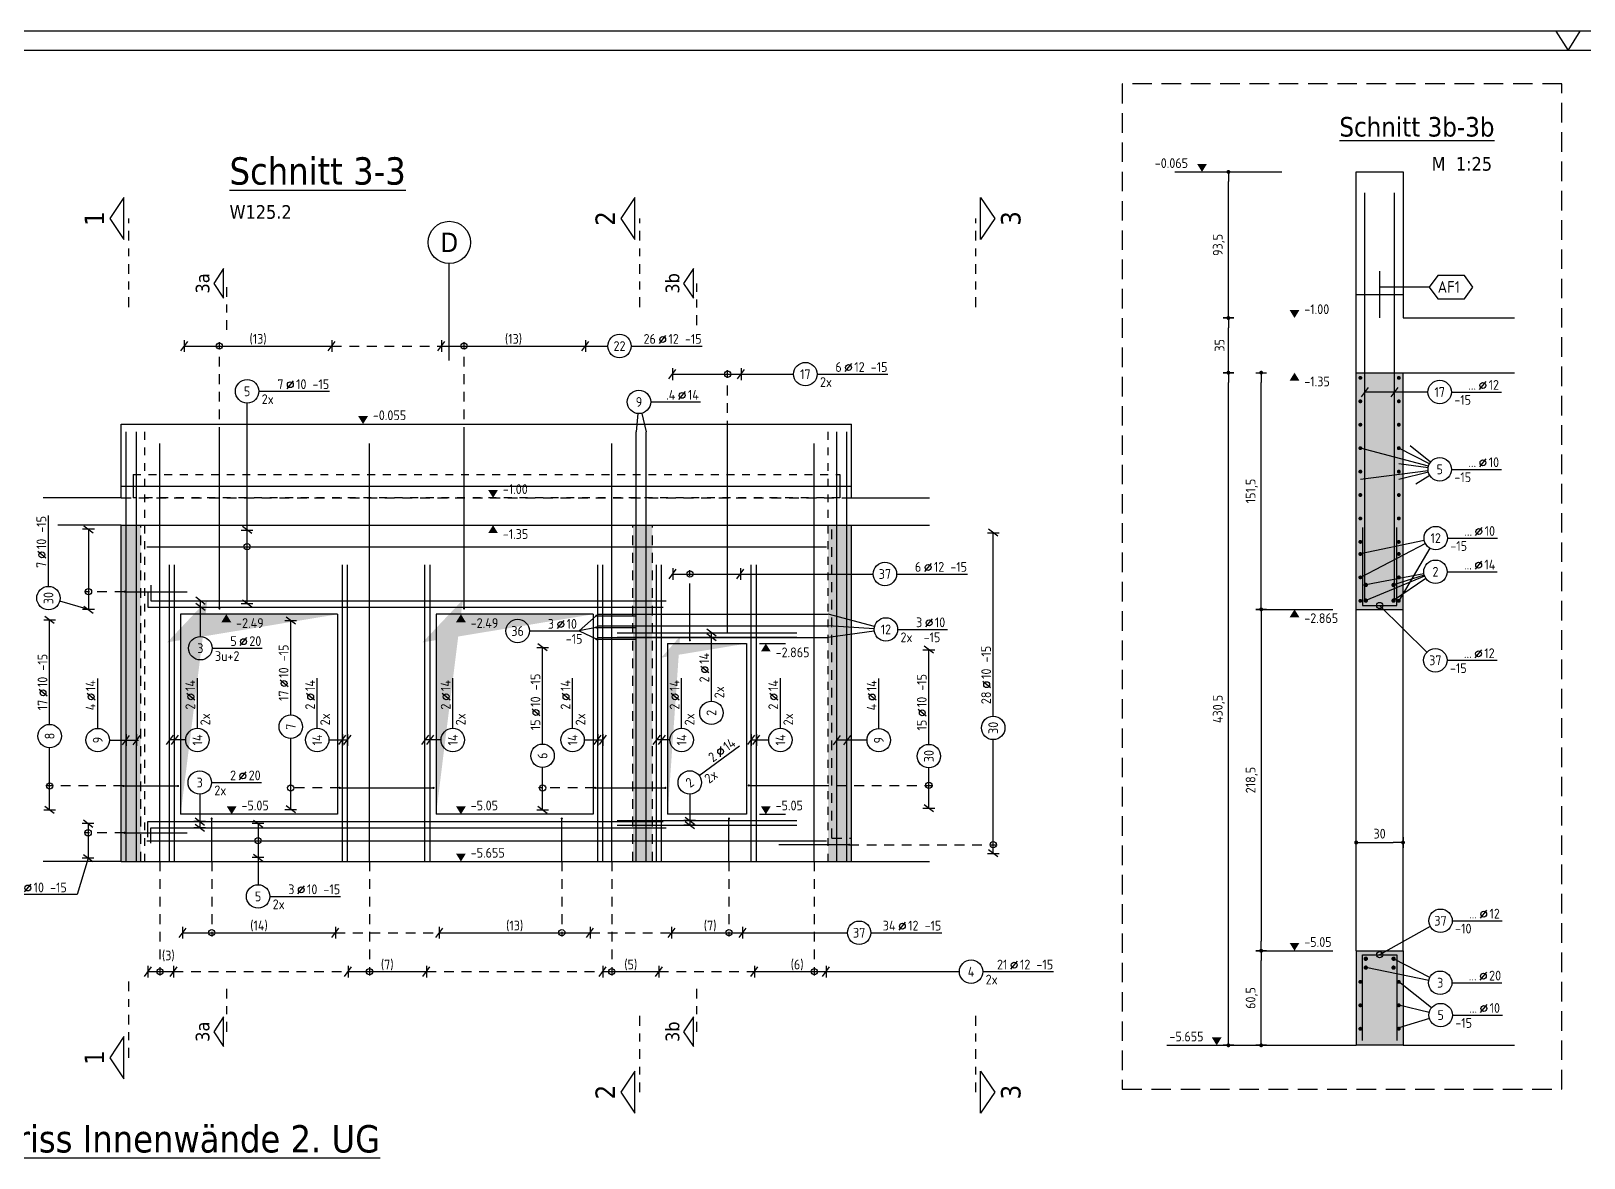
# Model space of a CAD drawing. Extents: x 40 to 149, y 46 to 88.
# Drawn here: x 50 to 69.88, y 73.68 to 88.1 of the extents above; entities that cross this region are included whole.
import ezdxf
from ezdxf.enums import TextEntityAlignment as Align

# ---------------------------------------------------------------- set-up
doc = ezdxf.new("R2010")
doc.units = 0
doc.header["$LTSCALE"] = 0.5
for name, pattern in [('AUSGEZOGEN', [1000.01, 1000, 0.01]), ('DASHDOTSMALL', [1.05, 0.5, -0.25, 0.05, -0.25]), ('DASHED', [0.75, 0.5, -0.25]), ('DOT', [0.175, 0.05, -0.125]), ('HIDDEN', [0.375, 0.25, -0.125]), ('HIDDEN4', [0.12, 0.02, -0.1]), ('STRICHLINIE', [0.75, 0.5, -0.25]), ('STRICHPUNKT', [1, 0.5, -0.25, 0, -0.25]), ('STRICHPUNKT2', [0.55, 0.25, -0.125, 0.05, -0.125]), ('VERDECKT', [0.375, 0.25, -0.125])]:
    doc.linetypes.add(name, pattern=pattern)
for name, color, linetype in [('ACHSEN', 7, 'Continuous'), ('AFB', 7, 'Continuous'), ('AFU', 7, 'Continuous'), ('BETON', 7, 'Continuous'), ('DETAIL', 7, 'Continuous'), ('DRUEBER', 7, 'Continuous'), ('Fugenband', 7, 'Continuous'), ('grau_dunkel', 7, 'Continuous'), ('grau_mittel', 7, 'Continuous'), ('HILFE', 7, 'Continuous'), ('koten', 7, 'Continuous'), ('MASSE', 7, 'Continuous'), ('OBJEKT', 7, 'Continuous'), ('RAHMEN', 7, 'Continuous'), ('RND', 7, 'Continuous'), ('SCHNITTE', 7, 'STRICHPUNKT'), ('SFP_Achsen', 7, 'Continuous'), ('TEXT', 7, 'Continuous'), ('VERDECKT', 7, 'Continuous')]:
    doc.layers.add(name, color=color, linetype=linetype)
doc.styles.add('helv', font='tahoma.ttf')
doc.styles.add('txt', font='isocp.shx')
doc.linetypes.add('AFU_50K', pattern='A,0.15,["/",Standard,S=0.2,R=0,X=-0.01,Y=-0.1],0.07,["/",Standard,S=0.2,R=0,X=-0.01,Y=-0.1],0.15', length=0.37)
doc.linetypes.add('AFU_50L', pattern='A,0.75,["/",Standard,S=0.2,R=0,X=-0.01,Y=-0.1],0.07,["/",Standard,S=0.2,R=0,X=-0.01,Y=-0.1],0.75', length=1.57)
doc.linetypes.add('AFU_50M', pattern='A,0.45,["/",Standard,S=0.2,R=0,X=-0.01,Y=-0.1],0.07,["/",Standard,S=0.2,R=0,X=-0.01,Y=-0.1],0.45', length=0.97)
doc.dimstyles.new('DOT_I', dxfattribs={"dimscale": 0.5, "dimtxt": 0.25, "dimasz": 0.25, "dimexe": 0.1, "dimexo": 0.3, "dimgap": 0.1, "dimtad": 1, "dimdec": 3, "dimzin": 3, "dimtxsty": 'txt', "dimblk": 'DOT', "dimblk1": 'DOT', "dimblk2": 'DOT', "dimsah": 1, "dimcen": 0.1, "dimse1": 1, "dimse2": 1, "dimazin": 0, "dimtfac": 1, "dimtdec": 4, "dimtix": 1, "dimtmove": 2, "dimatfit": 3, "dimfxl": 0, "dimtvp": 1, "dimtolj": 1, "dimtzin": 0, "dimarcsym": 0})

# ---------------------------------------------------------------- blocks, each defined once
blk = doc.blocks.new('OKRD_O')
at = {"color": 0, "linetype": 'ByBlock'}
blk.add_solid([(-0.125, 0.202), (0.125, 0.202), (0, 0)], dxfattribs=at)
at = {"color": 0, "linetype": 'ByBlock', "style": 'txt'}
blk.add_attdef('OKRD', (0.25, 0.1), '', height=0.25, dxfattribs=at)
blk = doc.blocks.new('OKRD_U')
at = {"color": 0, "linetype": 'ByBlock'}
blk.add_solid([(-0.125, -0.202), (0.125, -0.202), (0, 0)], dxfattribs=at)
at = {"color": 0, "linetype": 'ByBlock', "style": 'txt'}
blk.add_attdef('OKRD', (0.25, -0.35), '', height=0.25, dxfattribs=at)
blk = doc.blocks.new('lei_gre')
at = {"layer": 'RND', "color": 7, "linetype": 'Continuous'}
for p, q in [((-0.09, -0.12), (0.09, 0.12)), ((0, 0.15), (0, -0.15))]:
    blk.add_line(p, q, dxfattribs=at)
blk = doc.blocks.new('RND_LEI')
at = {"layer": 'RND', "color": 7, "linetype": 'Continuous'}
blk.add_line((1.022, 0.066), (1.19, 0.27), dxfattribs=at)
for centre, radius in [((0, 0), 0.3), ((1.106, 0.168), 0.075)]:
    blk.add_circle(centre, radius, dxfattribs=at)
at = {"layer": 'RND', "color": 7, "linetype": 'Continuous', "style": 'txt'}
blk.add_attdef('POSL', text='', height=0.25, dxfattribs=at).set_placement((0, 0), align=Align.MIDDLE)
blk.add_attdef('ANZ', text='', height=0.25, dxfattribs=at).set_placement((0.931, 0.057), align=Align.RIGHT)
for tag, p in [('DUM', (1.253, 0.057)), ('ABSTD', (1.674, 0.057)), ('POSTXT', (0.374, -0.327))]:
    blk.add_attdef(tag, p, '', height=0.25, dxfattribs=at)
blk = doc.blocks.new('SCHN-2')
at = {"layer": 'SCHNITTE', "color": 6, "linetype": 'Continuous'}
blk.add_lwpolyline([(0.378, 0.088), (0, 0.34), (-0.378, 0.088)], close=True, dxfattribs=at)
at = {"layer": 'SCHNITTE', "color": 1, "linetype": 'DASHDOTSMALL', "style": 'helv'}
blk.add_attdef('SCHN-2', text='', height=0.35, dxfattribs=at).set_placement((0, 0.45), align=Align.CENTER)
blk = doc.blocks.new('DOT')
at = {"layer": 'MASSE', "color": 7, "linetype": 'Continuous'}
for p, q in [((0, 0), (-1, 0)), ((0, 0.54), (0, -0.54))]:
    blk.add_line(p, q, dxfattribs=at)
at = {"layer": 'MASSE', "color": 7, "linetype": 'Continuous', "const_width": 0.2}
blk.add_lwpolyline([(-0.1, 0, 1), (0.1, 0, 1)], format="xyb", close=True, dxfattribs=at)
blk = doc.blocks.new('*D43')
at = {"layer": 'DEFPOINTS', "color": 0, "linetype": 'AUSGEZOGEN', "transparency": 16777216}
for p in [(65.752, 76.331), (65.752, 76.331), (65.752, 75.121)]:
    blk.add_point(p, dxfattribs=at)
at = {"layer": 'MASSE', "color": 0, "linetype": 'AUSGEZOGEN', "lineweight": -2, "transparency": 16777216}
blk.add_line((65.752, 75.246), (65.752, 76.206), dxfattribs=at)
at = {"layer": 'MASSE', "color": 0, "linetype": 'AUSGEZOGEN', "lineweight": -2, "transparency": 16777216, "xscale": 0.125, "yscale": 0.125, "zscale": 0.125}
for p, rotation in [((65.752, 76.331), 90), ((65.752, 75.121), 270)]:
    blk.add_blockref('DOT', p, dxfattribs=dict(at, rotation=rotation))
at = {"layer": 'MASSE', "color": 0, "linetype": 'AUSGEZOGEN', "transparency": 16777216, "insert": (65.631, 75.726), "char_height": 0.125, "attachment_point": 5, "rotation": 90, "style": 'txt'}
blk.add_mtext('\\A1;60,5', dxfattribs=at)
blk = doc.blocks.new('*D44')
at = {"layer": 'DEFPOINTS', "color": 0, "linetype": 'AUSGEZOGEN', "transparency": 16777216}
for p in [(65.332, 83.731), (65.332, 83.731), (65.332, 75.121)]:
    blk.add_point(p, dxfattribs=at)
at = {"layer": 'MASSE', "color": 0, "linetype": 'AUSGEZOGEN', "lineweight": -2, "transparency": 16777216}
blk.add_line((65.332, 75.246), (65.332, 83.606), dxfattribs=at)
at = {"layer": 'MASSE', "color": 0, "linetype": 'AUSGEZOGEN', "lineweight": -2, "transparency": 16777216, "xscale": 0.125, "yscale": 0.125, "zscale": 0.125}
for p, rotation in [((65.332, 83.731), 90), ((65.332, 75.121), 270)]:
    blk.add_blockref('DOT', p, dxfattribs=dict(at, rotation=rotation))
at = {"layer": 'MASSE', "color": 0, "linetype": 'AUSGEZOGEN', "transparency": 16777216, "insert": (65.21, 79.426), "char_height": 0.125, "attachment_point": 5, "rotation": 90, "style": 'txt'}
blk.add_mtext('\\A1;430,5', dxfattribs=at)
blk = doc.blocks.new('*D45')
at = {"layer": 'DEFPOINTS', "color": 0, "linetype": 'AUSGEZOGEN', "transparency": 16777216}
for p in [(65.332, 84.431), (65.332, 84.431), (65.332, 83.731)]:
    blk.add_point(p, dxfattribs=at)
at = {"layer": 'MASSE', "color": 0, "linetype": 'AUSGEZOGEN', "lineweight": -2, "transparency": 16777216}
blk.add_line((65.332, 83.856), (65.332, 84.306), dxfattribs=at)
at = {"layer": 'MASSE', "color": 0, "linetype": 'AUSGEZOGEN', "lineweight": -2, "transparency": 16777216, "xscale": 0.125, "yscale": 0.125, "zscale": 0.125}
for p, rotation in [((65.332, 84.431), 90), ((65.332, 83.731), 270)]:
    blk.add_blockref('DOT', p, dxfattribs=dict(at, rotation=rotation))
at = {"layer": 'MASSE', "color": 0, "linetype": 'AUSGEZOGEN', "transparency": 16777216, "insert": (65.219, 84.081), "char_height": 0.125, "attachment_point": 5, "rotation": 90, "style": 'txt'}
blk.add_mtext('\\A1;35', dxfattribs=at)
blk = doc.blocks.new('*D46')
at = {"layer": 'DEFPOINTS', "color": 0, "linetype": 'AUSGEZOGEN', "transparency": 16777216}
for p in [(65.752, 80.701), (65.752, 76.331), (65.752, 76.331)]:
    blk.add_point(p, dxfattribs=at)
at = {"layer": 'MASSE', "color": 0, "linetype": 'AUSGEZOGEN', "lineweight": -2, "transparency": 16777216}
blk.add_line((65.752, 80.576), (65.752, 76.456), dxfattribs=at)
at = {"layer": 'MASSE', "color": 0, "linetype": 'AUSGEZOGEN', "lineweight": -2, "transparency": 16777216, "xscale": 0.125, "yscale": 0.125, "zscale": 0.125}
for p, rotation in [((65.752, 80.701), 90), ((65.752, 76.331), 270)]:
    blk.add_blockref('DOT', p, dxfattribs=dict(at, rotation=rotation))
at = {"layer": 'MASSE', "color": 0, "linetype": 'AUSGEZOGEN', "transparency": 16777216, "insert": (65.631, 78.516), "char_height": 0.125, "attachment_point": 5, "rotation": 90, "style": 'txt'}
blk.add_mtext('\\A1;218,5', dxfattribs=at)
blk = doc.blocks.new('*D47')
at = {"layer": 'DEFPOINTS', "color": 0, "linetype": 'AUSGEZOGEN', "transparency": 16777216}
for p in [(65.752, 83.731), (65.752, 83.731), (65.752, 80.701)]:
    blk.add_point(p, dxfattribs=at)
at = {"layer": 'MASSE', "color": 0, "linetype": 'AUSGEZOGEN', "lineweight": -2, "transparency": 16777216}
blk.add_line((65.752, 80.826), (65.752, 83.606), dxfattribs=at)
at = {"layer": 'MASSE', "color": 0, "linetype": 'AUSGEZOGEN', "lineweight": -2, "transparency": 16777216, "xscale": 0.125, "yscale": 0.125, "zscale": 0.125}
for p, rotation in [((65.752, 83.731), 90), ((65.752, 80.701), 270)]:
    blk.add_blockref('DOT', p, dxfattribs=dict(at, rotation=rotation))
at = {"layer": 'MASSE', "color": 0, "linetype": 'AUSGEZOGEN', "transparency": 16777216, "insert": (65.631, 82.216), "char_height": 0.125, "attachment_point": 5, "rotation": 90, "style": 'txt'}
blk.add_mtext('\\A1;151,5', dxfattribs=at)
blk = doc.blocks.new('*D48')
at = {"layer": 'DEFPOINTS', "color": 0, "linetype": 'AUSGEZOGEN', "transparency": 16777216}
for p in [(66.968, 77.717), (67.568, 77.717), (67.568, 77.717)]:
    blk.add_point(p, dxfattribs=at)
at = {"layer": 'MASSE', "color": 0, "linetype": 'AUSGEZOGEN', "lineweight": -2, "transparency": 16777216}
blk.add_line((67.093, 77.717), (67.443, 77.717), dxfattribs=at)
at = {"layer": 'MASSE', "color": 0, "linetype": 'AUSGEZOGEN', "lineweight": -2, "transparency": 16777216, "xscale": 0.125, "yscale": 0.125, "zscale": 0.125, "rotation": 180}
blk.add_blockref('DOT', (66.968, 77.717), dxfattribs=at)
at = {"layer": 'MASSE', "color": 0, "linetype": 'AUSGEZOGEN', "lineweight": -2, "transparency": 16777216, "xscale": 0.125, "yscale": 0.125, "zscale": 0.125}
blk.add_blockref('DOT', (67.568, 77.717), dxfattribs=at)
at = {"layer": 'MASSE', "color": 0, "linetype": 'AUSGEZOGEN', "transparency": 16777216, "insert": (67.268, 77.83), "char_height": 0.125, "attachment_point": 5, "style": 'txt'}
blk.add_mtext('\\A1;30', dxfattribs=at)
blk = doc.blocks.new('*D42')
at = {"layer": 'DEFPOINTS', "color": 0, "linetype": 'AUSGEZOGEN', "transparency": 16777216}
for p in [(65.332, 86.301), (65.332, 86.301), (65.332, 84.431)]:
    blk.add_point(p, dxfattribs=at)
at = {"layer": 'MASSE', "color": 0, "linetype": 'AUSGEZOGEN', "lineweight": -2, "transparency": 16777216}
blk.add_line((65.332, 84.556), (65.332, 86.176), dxfattribs=at)
at = {"layer": 'MASSE', "color": 0, "linetype": 'AUSGEZOGEN', "lineweight": -2, "transparency": 16777216, "xscale": 0.125, "yscale": 0.125, "zscale": 0.125}
for p, rotation in [((65.332, 86.301), 90), ((65.332, 84.431), 270)]:
    blk.add_blockref('DOT', p, dxfattribs=dict(at, rotation=rotation))
at = {"layer": 'MASSE', "color": 0, "linetype": 'AUSGEZOGEN', "transparency": 16777216, "insert": (65.21, 85.366), "char_height": 0.125, "attachment_point": 5, "rotation": 90, "style": 'txt'}
blk.add_mtext('\\A1;93,5', dxfattribs=at)
blk = doc.blocks.new('DINA0')
at = {"layer": 'RAHMEN'}
blk.add_line((118.9, 84.1), (0, 84.1), dxfattribs=at)
at = {"layer": 'RAHMEN', "color": 7, "linetype": 'Continuous'}
for p, q in [((59.14, 84.1), (59.45, 83.6)), ((59.45, 83.6), (59.76, 84.1))]:
    blk.add_line(p, q, dxfattribs=at)
at = {"layer": 'RAHMEN', "color": 5}
blk.add_line((118.4, 83.6), (2, 83.6), dxfattribs=at)
blk = doc.blocks.new('SCHN-1')
at = {"layer": 'SCHNITTE', "color": 5, "linetype": 'Continuous'}
blk.add_lwpolyline([(0.54, 0.125), (0, 0.485), (-0.54, 0.125)], close=True, dxfattribs=at)
at = {"layer": 'SCHNITTE', "color": 6, "linetype": 'Continuous', "style": 'helv'}
blk.add_attdef('SCHN-1', text='', height=0.5, dxfattribs=at).set_placement((0, 0.635), align=Align.CENTER)

msp = doc.modelspace()

# ---------------------------------------------------------------- hatches: boundary and pattern name
at = {"layer": 'grau_mittel'}
h = msp.add_hatch(color=61, dxfattribs=at)
h.paths.add_polyline_path([(67.5677, 83.7309), (66.9677, 83.7309), (66.9677, 80.7009), (67.5677, 80.7009)])
h.paths.add_polyline_path([(67.5677, 76.3309), (66.9677, 76.3309), (66.9677, 75.1209), (67.5677, 75.1209)])
for points in [[(51.4064, 81.7783), (51.1564, 81.7783), (51.1564, 77.4733), (51.4064, 77.4733)], [(57.9564, 81.7783), (57.7064, 81.7783), (57.7064, 77.4733), (57.9564, 77.4733)]]:
    msp.add_hatch(color=61, dxfattribs=at).paths.add_polyline_path(points)
h = msp.add_hatch(color=61, dxfattribs=at)
h.paths.add_polyline_path([(60.2064, 77.4733), (60.5064, 77.4733), (60.5064, 77.7733), (60.2564, 77.7733), (60.2564, 81.7783), (60.2064, 81.7783)])
h.paths.add_polyline_path([(60.5064, 81.7783), (60.2564, 81.7783), (60.2564, 77.7733), (60.5064, 77.7733)])

# ---------------------------------------------------------------- linework, layer by layer
at = {"layer": 'ACHSEN', "color": 140, "linetype": 'AUSGEZOGEN'}
msp.add_line((55.3564, 83.8875), (55.3564, 85.1281), dxfattribs=at)
at = {"layer": 'AFB', "color": 1, "linetype": 'AUSGEZOGEN'}
for p, q in [((67.2677, 85.0309), (67.2677, 84.4309)), ((51.3064, 82.4283), (51.3064, 82.1283)), ((60.3564, 82.4283), (60.3564, 82.1283))]:
    msp.add_line(p, q, dxfattribs=at)
msp.add_lwpolyline([(68.0121, 84.9729), (67.9036, 84.825), (68.0121, 84.6772), (68.3537, 84.6772), (68.4622, 84.825), (68.3537, 84.9729)], close=True, dxfattribs=at)
at = {"layer": 'AFU', "color": 8, "linetype": 'AFU_50M'}
for p, q in [((66.9677, 84.7309), (67.5677, 84.7309)), ((51.1564, 82.2783), (51.4564, 82.2783)), ((60.2064, 82.2783), (60.5064, 82.2783))]:
    msp.add_line(p, q, dxfattribs=at)
at = {"layer": 'AFU', "color": 8, "linetype": 'AFU_50K'}
for p, q in [((66.9677, 83.7309), (67.5677, 83.7309)), ((67.5677, 75.1209), (66.9677, 75.1209))]:
    msp.add_line(p, q, dxfattribs=at)
at = {"layer": 'AFU', "color": 8, "linetype": 'AFU_50L'}
for p, q in [((51.4564, 82.2783), (60.2064, 82.2783)), ((51.1564, 81.7783), (60.5064, 81.7783)), ((51.1564, 77.4733), (60.5064, 77.4733))]:
    msp.add_line(p, q, dxfattribs=at)
at = {"layer": 'BETON', "color": 6, "linetype": 'AUSGEZOGEN'}
for p, q in [((66.9677, 80.7009), (66.9677, 86.3009)), ((66.9677, 86.3009), (67.5677, 86.3009)), ((67.5677, 86.3009), (67.5677, 84.4309)), ((67.5677, 84.4309), (68.9952, 84.4309)), ((67.5677, 80.7009), (67.5677, 83.7309)), ((67.5677, 83.7309), (68.9952, 83.7309)), ((51.1564, 83.0733), (60.5064, 83.0733)), ((51.1564, 82.1283), (51.1564, 83.0733)), ((60.5064, 82.1283), (60.5064, 83.0733)), ((51.1564, 82.1283), (50.1564, 82.1283)), ((60.5064, 82.1283), (61.5064, 82.1283)), ((51.1564, 81.7783), (50.3433, 81.7783)), ((51.1564, 77.4733), (51.1564, 81.7783)), ((60.5064, 77.4733), (60.5064, 81.7783)), ((60.5064, 81.7783), (61.5064, 81.7783)), ((51.9164, 80.6383), (51.9164, 78.0783)), ((53.9264, 80.6383), (51.9164, 80.6383)), ((53.9264, 80.6383), (53.9264, 78.0783)), ((55.1864, 80.6383), (55.1864, 78.0783)), ((57.1964, 80.6383), (55.1864, 80.6383)), ((57.1964, 80.6383), (57.1964, 78.0783)), ((66.9677, 80.7009), (67.5677, 80.7009)), ((58.1514, 80.2633), (58.1514, 78.0783)), ((58.1514, 80.2633), (59.1614, 80.2633)), ((59.1614, 80.2633), (59.1614, 78.0783)), ((53.9264, 78.0783), (51.9164, 78.0783)), ((57.1964, 78.0783), (55.1864, 78.0783)), ((59.1614, 78.0783), (58.1514, 78.0783)), ((51.1564, 77.4733), (50.1564, 77.4733)), ((60.5064, 77.4733), (61.5064, 77.4733)), ((66.9677, 76.3309), (67.5677, 76.3309)), ((66.9677, 76.3309), (66.9677, 75.1209)), ((67.5677, 76.3309), (67.5677, 75.1209)), ((64.5454, 75.1209), (66.9677, 75.1209)), ((67.5677, 75.1209), (68.9952, 75.1209))]:
    msp.add_line(p, q, dxfattribs=at)
at = {"layer": 'DETAIL', "color": 102, "linetype": 'STRICHLINIE'}
msp.add_lwpolyline([(63.972, 87.4278), (63.972, 74.5584), (69.6022, 74.5584), (69.6022, 87.4278)], close=True, dxfattribs=at)
at = {"layer": 'DRUEBER', "color": 7, "linetype": 'DOT'}
for p, q in [((51.4564, 77.4733), (51.4564, 83.0733)), ((60.2064, 77.4733), (60.2064, 83.0733))]:
    msp.add_line(p, q, dxfattribs=at)
at = {"layer": 'Fugenband', "color": 102, "linetype": 'HIDDEN4'}
for p, q in [((51.3064, 82.4283), (60.3564, 82.4283)), ((60.3564, 82.1283), (51.3064, 82.1283))]:
    msp.add_line(p, q, dxfattribs=at)
at = {"layer": 'grau_dunkel', "color": 21}
for points in [[(51.9164, 78.0783, 0, 0.3179, 0), (52.0751, 80.6285, 0, 0, 0), (51.9298, 80.475, 0.3278, 0, 0), (53.9264, 80.6383, 0, 0, 0)], [(55.1864, 78.0783, 0, 0.3179, 0), (55.3451, 80.6285, 0, 0, 0), (55.1998, 80.475, 0.3278, 0, 0), (57.1964, 80.6383, 0, 0, 0)], [(58.1514, 78.0783, 0, 0.1525, 0), (58.2276, 80.2607, 0, 0, 0), (58.1581, 80.1813, 0.1647, 0, 0), (59.1614, 80.2633, 0, 0, 0)]]:
    msp.add_lwpolyline(points, format="xyseb", dxfattribs=at)
at = {"layer": 'HILFE', "color": 102, "linetype": 'AUSGEZOGEN'}
for p, q in [((64.6452, 86.3009), (66.016, 86.3009)), ((67.9036, 84.825), (67.2677, 84.825)), ((65.7524, 80.7009), (66.669, 80.7009)), ((65.7524, 80.7009), (66.669, 80.7009)), ((59.3288, 80.2633), (59.6615, 80.2633)), ((59.3288, 78.0783), (59.6615, 78.0783)), ((65.7524, 76.3309), (66.669, 76.3309))]:
    msp.add_line(p, q, dxfattribs=at)
at = {"layer": 'OBJEKT', "color": 7, "linetype": 'AUSGEZOGEN'}
for p, q in [((66.9677, 76.3309), (66.9677, 80.7009)), ((67.5677, 76.3309), (67.5677, 80.7009))]:
    msp.add_line(p, q, dxfattribs=at)
at = {"layer": 'RND', "color": 102, "linetype": 'VERDECKT'}
for p, q in [((52.4131, 82.9103), (52.4131, 84.1218)), ((55.5446, 82.9103), (55.5446, 84.1218)), ((58.9191, 82.9904), (58.9191, 83.7622)), ((58.4376, 80.9052), (58.4376, 81.2037)), ((51.1982, 80.9277), (50.6867, 80.9277)), ((51.1823, 78.4412), (50.1887, 78.4412)), ((53.954, 78.4161), (53.276, 78.4161)), ((57.2228, 78.4161), (56.5002, 78.4161)), ((60.0914, 78.4473), (61.5465, 78.4473)), ((51.1982, 77.8412), (50.6819, 77.8412)), ((60.4764, 77.6887), (62.3706, 77.6887)), ((51.6515, 77.4733), (51.6515, 76.0137)), ((52.3137, 77.4733), (52.3137, 76.5119)), ((54.3349, 77.4733), (54.3349, 76.0137)), ((56.7966, 77.4733), (56.7966, 76.5119)), ((57.4362, 77.4733), (57.4362, 76.0137)), ((58.9374, 77.4733), (58.9374, 76.5119)), ((60.0302, 77.4733), (60.0302, 76.0137))]:
    msp.add_line(p, q, dxfattribs=at)
at = {"layer": 'RND', "color": 7, "linetype": 'AUSGEZOGEN'}
for p, q in [((51.9628, 84.0718), (53.8519, 84.0718)), ((55.256, 84.0718), (57.0999, 84.0718)), ((57.0999, 84.0718), (57.3858, 84.0718)), ((57.6858, 84.0718), (58.5921, 84.0718)), ((58.2133, 83.7122), (59.0914, 83.7122)), ((59.0914, 83.7122), (59.7654, 83.7122)), ((60.0654, 83.7122), (60.9716, 83.7122)), ((52.7675, 81.7161), (52.7675, 83.3426)), ((52.9175, 83.4926), (53.8237, 83.4926)), ((57.9346, 83.3563), (58.5746, 83.3563)), ((68.1875, 83.4832), (68.8275, 83.4832)), ((68.1884, 82.4933), (68.8284, 82.4933)), ((50.224, 80.9956), (50.224, 81.9018)), ((50.7367, 81.7267), (50.7367, 80.6992)), ((52.7675, 80.7758), (52.7675, 81.7161)), ((62.3206, 79.3341), (62.3206, 81.6826)), ((68.1366, 81.6135), (68.7766, 81.6135)), ((58.217, 81.1537), (59.0841, 81.1537)), ((59.0841, 81.1537), (60.7838, 81.1537)), ((61.0838, 81.1537), (61.99, 81.1537)), ((68.1333, 81.1825), (68.7733, 81.1825)), ((50.7367, 80.6992), (50.3682, 80.8044)), ((50.2387, 79.2295), (50.2387, 80.5662)), ((53.326, 79.3493), (53.326, 80.5585)), ((56.3812, 80.4245), (57.0212, 80.4245)), ((61.0964, 80.4444), (61.7364, 80.4444)), ((52.3189, 80.204), (52.9589, 80.204)), ((56.5502, 78.9772), (56.5502, 80.2135)), ((58.7123, 79.5267), (58.7123, 80.1667)), ((61.4965, 78.9728), (61.4965, 80.1838)), ((68.1315, 80.0492), (68.7715, 80.0492)), ((50.8543, 79.1783), (50.8543, 79.8183)), ((52.131, 79.1796), (52.131, 79.8196)), ((53.6649, 79.1796), (53.6649, 79.8196)), ((55.401, 79.1796), (55.401, 79.8196)), ((56.9349, 79.1796), (56.9349, 79.8196)), ((58.3313, 79.1796), (58.3313, 79.8196)), ((59.5956, 79.1796), (59.5956, 79.8196)), ((60.8554, 79.1767), (60.8554, 79.8167)), ((53.326, 78.1403), (53.326, 79.0493)), ((58.5558, 78.5746), (59.0707, 78.9546)), ((62.3206, 77.5768), (62.3206, 79.0341)), ((50.2387, 78.1334), (50.2387, 78.9295)), ((56.5502, 78.1331), (56.5502, 78.6772)), ((61.4965, 78.1545), (61.4965, 78.6728)), ((52.3107, 78.4851), (52.9507, 78.4851)), ((50.7319, 77.9604), (50.7319, 77.5185)), ((52.9078, 77.9586), (52.9078, 77.524)), ((50.7319, 77.5185), (50.592, 77.0506)), ((52.9078, 77.524), (52.9078, 77.1768)), ((50.592, 77.0506), (49.557, 77.0506)), ((53.0578, 77.0268), (53.9641, 77.0268)), ((51.9409, 76.5619), (53.8977, 76.5619)), ((55.2273, 76.5619), (57.1591, 76.5619)), ((58.2024, 76.5619), (59.1119, 76.5619)), ((59.1119, 76.5619), (60.4545, 76.5619)), ((60.7545, 76.5619), (61.6608, 76.5619)), ((68.1981, 76.7154), (68.8381, 76.7154)), ((51.4983, 76.0637), (51.8251, 76.0637)), ((54.0599, 76.0637), (55.0635, 76.0637)), ((57.3202, 76.0637), (58.0397, 76.0637)), ((59.2624, 76.0637), (60.1807, 76.0637)), ((60.1807, 76.0637), (61.887, 76.0637)), ((62.187, 76.0637), (63.0932, 76.0637)), ((68.1939, 75.922), (68.8339, 75.922)), ((68.2002, 75.5081), (68.8402, 75.5081))]:
    msp.add_line(p, q, dxfattribs=at)
at = {"layer": 'RND', "color": 7, "linetype": 'VERDECKT'}
for p, q in [((53.8519, 84.0718), (55.256, 84.0718)), ((53.8977, 76.5619), (55.2273, 76.5619)), ((57.1591, 76.5619), (58.2024, 76.5619)), ((51.8251, 76.0637), (54.0599, 76.0637)), ((55.0635, 76.0637), (57.3202, 76.0637)), ((58.0397, 76.0637), (59.2624, 76.0637))]:
    msp.add_line(p, q, dxfattribs=at)
at = {"layer": 'RND', "color": 102, "linetype": 'AUSGEZOGEN'}
for p, q in [((67.8875, 83.4832), (67.0783, 83.4832)), ((57.7701, 83.207), (57.7474, 82.9733)), ((57.8199, 83.2105), (57.8774, 82.9733)), ((67.8946, 82.5359), (67.0214, 82.7647)), ((67.9052, 82.5622), (67.514, 82.7647)), ((67.9206, 82.5862), (67.6576, 82.7935)), ((67.8898, 82.5135), (67.514, 82.5647)), ((67.8899, 82.4725), (67.0214, 82.3647)), ((67.8927, 82.4576), (67.514, 82.3647)), ((67.9107, 82.4146), (67.7319, 82.3045)), ((67.8399, 81.5826), (67.0214, 81.4105)), ((67.8536, 81.5442), (67.0214, 81.1105)), ((67.9106, 81.4842), (67.514, 80.8105)), ((67.8359, 81.1545), (67.0912, 81.0134)), ((67.8447, 81.1251), (67.0912, 80.8134)), ((67.8402, 81.1374), (67.4468, 81.0134)), ((67.8597, 81.0975), (67.4468, 80.8134)), ((52.1689, 80.354), (52.1689, 80.8103)), ((67.8745, 80.1544), (67.2677, 80.7509)), ((57.2382, 80.6198), (57.0212, 80.4245)), ((60.8014, 80.4828), (60.2075, 80.6404)), ((57.2382, 80.4698), (57.0212, 80.4245)), ((57.0212, 80.4245), (57.2452, 80.3198)), ((58.7123, 79.5267), (58.7123, 80.4019)), ((60.7967, 80.4537), (60.2075, 80.4904)), ((60.7979, 80.4235), (60.2075, 80.3404)), ((51.0043, 79.0283), (51.3774, 79.0283)), ((51.981, 79.0296), (51.7741, 79.0296)), ((53.8149, 79.0296), (54.0529, 79.0296)), ((55.251, 79.0296), (55.0441, 79.0296)), ((57.0849, 79.0296), (57.3229, 79.0296)), ((58.1813, 79.0296), (58.0091, 79.0296)), ((59.2225, 79.0296), (59.4456, 79.0296)), ((60.7054, 79.0267), (60.3178, 79.0267)), ((52.1607, 78.3351), (52.1607, 77.9064)), ((58.4351, 78.3355), (58.4351, 77.9398)), ((67.9171, 76.6425), (67.2677, 76.2809)), ((67.9105, 75.9906), (67.4468, 76.229)), ((67.8969, 75.9518), (67.0912, 76.1152)), ((67.9326, 75.6013), (67.514, 75.933)), ((67.9041, 75.5422), (67.514, 75.633)), ((67.9066, 75.4646), (67.514, 75.3455))]:
    msp.add_line(p, q, dxfattribs=at)
at = {"layer": 'RND', "color": 1, "linetype": 'AUSGEZOGEN'}
for points in [[(67.0783, 80.8317), (67.0783, 86.0317)], [(67.4572, 80.8317), (67.4572, 86.0317)], [(51.2178, 77.4733), (51.2178, 82.9733)], [(51.3528, 77.4733), (51.3528, 82.9733)], [(57.7474, 77.4733), (57.7474, 82.9733)], [(57.8774, 77.4733), (57.8774, 82.9733)], [(58.9191, 80.3904), (58.9191, 82.9904)], [(60.3178, 77.4733), (60.3178, 82.9733)], [(60.4466, 77.4733), (60.4466, 82.9733)], [(51.6515, 77.4733), (51.6515, 82.8233)], [(52.4131, 80.7103), (52.4131, 82.9103)], [(54.3349, 77.4733), (54.3349, 82.8233)], [(55.5446, 80.7103), (55.5446, 82.9103)], [(57.4362, 77.4733), (57.4362, 82.8233)], [(60.0302, 77.4733), (60.0302, 82.8233)], [(67.0477, 81.7509), (67.0477, 80.7509), (67.4877, 80.7509), (67.4877, 81.7509)], [(51.4845, 81.5028), (60.1845, 81.5028)], [(51.7741, 77.4733), (51.7741, 81.2733)], [(51.8396, 77.4733), (51.8396, 81.2733)], [(53.9875, 77.4733), (53.9875, 81.2733)], [(54.0529, 77.4733), (54.0529, 81.2733)], [(55.0441, 77.4733), (55.0441, 81.2733)], [(55.1096, 77.4733), (55.1096, 81.2733)], [(57.2575, 77.4733), (57.2575, 81.2733)], [(57.3229, 77.4733), (57.3229, 81.2733)], [(58.0091, 77.4733), (58.0091, 81.2733)], [(58.0746, 77.4733), (58.0746, 81.2733)], [(59.2225, 77.4733), (59.2225, 81.2733)], [(59.2879, 77.4733), (59.2879, 81.2733)], [(51.1982, 80.9277), (51.9982, 80.9277)], [(51.4967, 80.931), (51.4967, 80.731), (58.0967, 80.731)], [(51.5339, 81.0103), (51.5339, 80.8103), (58.1339, 80.8103)], [(58.4376, 80.3052), (58.4376, 80.9052)], [(57.2382, 80.6198), (57.7382, 80.6198)], [(57.2575, 80.6404), (60.2075, 80.6404)], [(57.2382, 80.4698), (57.7382, 80.4698)], [(57.2575, 80.4904), (60.2075, 80.4904)], [(57.2575, 80.3404), (60.2075, 80.3404)], [(57.5064, 80.4019), (59.8064, 80.4019)], [(57.5064, 80.3433), (59.8064, 80.3433)], [(57.2382, 80.3198), (57.7382, 80.3198)], [(51.1823, 78.4412), (51.8823, 78.4412)], [(53.954, 78.4161), (55.154, 78.4161)], [(57.2228, 78.4161), (58.1228, 78.4161)], [(59.1914, 78.4473), (60.0914, 78.4473)], [(51.4967, 77.7857), (51.4967, 77.9857), (58.0967, 77.9857)], [(52.3137, 77.4733), (52.3137, 78.0233)], [(56.7966, 77.4733), (56.7966, 78.0233)], [(57.5064, 77.9984), (59.8064, 77.9984)], [(58.9374, 77.4733), (58.9374, 78.0233)], [(51.1982, 77.8412), (51.9982, 77.8412)], [(51.5339, 77.7064), (51.5339, 77.9064), (58.1339, 77.9064)], [(57.5064, 77.9398), (59.8064, 77.9398)], [(51.4845, 77.7391), (60.1845, 77.7391)], [(60.4764, 77.6887), (59.5764, 77.6887)], [(67.0477, 75.1809), (67.0477, 76.2809), (67.4877, 76.2809), (67.4877, 75.1809)]]:
    msp.add_lwpolyline(points, dxfattribs=at)
at = {"layer": 'RND', "color": 7, "linetype": 'AUSGEZOGEN'}
for points, const_width in [([(67.0089, 83.6647, 1), (67.0339, 83.6647, 1)], 0.025), ([(67.5265, 83.6647, -1), (67.5015, 83.6647, -1)], 0.025), ([(67.0089, 83.3647, 1), (67.0339, 83.3647, 1)], 0.025), ([(67.5265, 83.3647, -1), (67.5015, 83.3647, -1)], 0.025), ([(67.0089, 83.0647, 1), (67.0339, 83.0647, 1)], 0.025), ([(67.5265, 83.0647, -1), (67.5015, 83.0647, -1)], 0.025), ([(67.0089, 82.7647, 1), (67.0339, 82.7647, 1)], 0.025), ([(67.5265, 82.7647, -1), (67.5015, 82.7647, -1)], 0.025), ([(67.0089, 82.4647, 1), (67.0339, 82.4647, 1)], 0.025), ([(67.5265, 82.4647, -1), (67.5015, 82.4647, -1)], 0.025), ([(67.0089, 82.1647, 1), (67.0339, 82.1647, 1)], 0.025), ([(67.5265, 82.1647, -1), (67.5015, 82.1647, -1)], 0.025), ([(67.0089, 81.8647, 1), (67.0339, 81.8647, 1)], 0.025), ([(67.5265, 81.8647, -1), (67.5015, 81.8647, -1)], 0.025), ([(67.0089, 81.5647, 1), (67.0339, 81.5647, 1)], 0.025), ([(67.5265, 81.5647, -1), (67.5015, 81.5647, -1)], 0.025), ([(67.0089, 81.4105, 1), (67.0339, 81.4105, 1)], 0.025), ([(67.5265, 81.4105, -1), (67.5015, 81.4105, -1)], 0.025), ([(67.0089, 81.1105, 1), (67.0339, 81.1105, 1)], 0.025), ([(67.5265, 81.1105, -1), (67.5015, 81.1105, -1)], 0.025), ([(51.1912, 80.9277, 1), (51.2052, 80.9277, 1)], 0.014), ([(67.0772, 81.0134, 1), (67.1052, 81.0134, 1)], 0.028), ([(67.4328, 81.0134, 1), (67.4608, 81.0134, 1)], 0.028), ([(67.0089, 80.8105, 1), (67.0339, 80.8105, 1)], 0.025), ([(67.0772, 80.8134, 1), (67.1052, 80.8134, 1)], 0.028), ([(67.4328, 80.8134, 1), (67.4608, 80.8134, 1)], 0.028), ([(67.5265, 80.8105, -1), (67.5015, 80.8105, -1)], 0.025), ([(52.4068, 80.7103, 1), (52.4193, 80.7103, 1)], 0.0125), ([(55.5383, 80.7103, 1), (55.5508, 80.7103, 1)], 0.0125), ([(57.2312, 80.6198, 1), (57.2452, 80.6198, 1)], 0.014), ([(57.2312, 80.4698, 1), (57.2452, 80.4698, 1)], 0.014), ([(57.2312, 80.3198, 1), (57.2452, 80.3198, 1)], 0.014), ([(58.4314, 80.3052, 1), (58.4439, 80.3052, 1)], 0.0125), ([(51.1753, 78.4412, 1), (51.1893, 78.4412, 1)], 0.014), ([(51.8753, 78.4412, 1), (51.8893, 78.4412, 1)], 0.014), ([(53.947, 78.4161, 1), (53.961, 78.4161, 1)], 0.014), ([(55.147, 78.4161, 1), (55.161, 78.4161, 1)], 0.014), ([(57.2158, 78.4161, 1), (57.2298, 78.4161, 1)], 0.014), ([(58.1158, 78.4161, 1), (58.1298, 78.4161, 1)], 0.014), ([(59.1844, 78.4473, -1), (59.1984, 78.4473, -1)], 0.014), ([(52.3067, 78.0233, 1), (52.3207, 78.0233, 1)], 0.014), ([(56.7896, 78.0233, 1), (56.8036, 78.0233, 1)], 0.014), ([(58.9304, 78.0233, 1), (58.9444, 78.0233, 1)], 0.014), ([(51.1912, 77.8412, 1), (51.2052, 77.8412, 1)], 0.014), ([(60.4834, 77.6887, -1), (60.4694, 77.6887, -1)], 0.014), ([(67.0772, 76.229, 1), (67.1052, 76.229, 1)], 0.028), ([(67.4328, 76.229, 1), (67.4608, 76.229, 1)], 0.028), ([(67.0089, 75.933, 1), (67.0339, 75.933, 1)], 0.025), ([(67.0772, 76.1152, 1), (67.1052, 76.1152, 1)], 0.028), ([(67.4328, 76.1152, 1), (67.4608, 76.1152, 1)], 0.028), ([(67.5265, 75.933, -1), (67.5015, 75.933, -1)], 0.025), ([(67.0089, 75.633, 1), (67.0339, 75.633, 1)], 0.025), ([(67.5265, 75.633, -1), (67.5015, 75.633, -1)], 0.025), ([(67.0089, 75.333, 1), (67.0339, 75.333, 1)], 0.025), ([(67.5265, 75.333, -1), (67.5015, 75.333, -1)], 0.025)]:
    msp.add_lwpolyline(points, format="xyb", close=True, dxfattribs=dict(at, const_width=const_width))
for centre in [(52.4131, 84.0718), (55.5446, 84.0718), (58.9191, 83.7122), (52.7675, 81.5028), (58.4376, 81.1537), (50.7367, 80.9277), (67.2677, 80.7509), (50.2387, 78.4412), (53.326, 78.4161), (56.5502, 78.4161), (61.4965, 78.4473), (50.7319, 77.8412), (52.9078, 77.7391), (62.3206, 77.6887), (52.3137, 76.5619), (56.7966, 76.5619), (58.9374, 76.5619), (67.2677, 76.2809), (51.6515, 76.0637), (54.3349, 76.0637), (57.4362, 76.0637), (60.0302, 76.0637)]:
    msp.add_circle(centre, 0.04, dxfattribs=at)
at = {"layer": 'SCHNITTE', "color": 5, "linetype": 'STRICHPUNKT2'}
for p, q in [((51.2534, 84.5711), (51.2534, 85.7044)), ((57.7953, 84.5711), (57.7953, 85.7044)), ((62.0972, 84.5711), (62.0972, 85.7044)), ((51.2534, 74.9626), (51.2534, 76.0335)), ((57.7953, 74.5217), (57.7953, 75.5926)), ((62.0972, 74.5217), (62.0972, 75.5926))]:
    msp.add_line(p, q, dxfattribs=at)
at = {"layer": 'SCHNITTE', "color": 6, "linetype": 'STRICHPUNKT2'}
for p, q in [((52.5093, 84.2774), (52.5093, 84.8736)), ((58.526, 84.3408), (58.526, 84.8736)), ((52.5093, 75.2949), (52.5093, 75.9245)), ((58.526, 75.2949), (58.526, 75.9245))]:
    msp.add_line(p, q, dxfattribs=at)
at = {"layer": 'SFP_Achsen', "color": 7, "linetype": 'AUSGEZOGEN'}
msp.add_circle((55.3564, 85.3986), 0.2705, dxfattribs=at)
at = {"layer": 'VERDECKT', "color": 7, "linetype": 'VERDECKT'}
for p, q in [((51.1564, 82.1283), (60.5064, 82.1283)), ((51.4064, 77.4733), (51.4064, 81.7783)), ((51.4064, 81.7783), (57.7064, 81.7783)), ((57.7064, 77.4733), (57.7064, 81.7783)), ((57.9564, 77.4733), (57.9564, 81.7783)), ((57.9564, 81.7783), (60.2564, 81.7783)), ((60.2564, 77.7733), (60.2564, 81.7783))]:
    msp.add_line(p, q, dxfattribs=at)
at = {"layer": 'VERDECKT', "color": 7, "linetype": 'HIDDEN'}
msp.add_line((60.2564, 77.7733), (60.5064, 77.7733), dxfattribs=at)

# ---------------------------------------------------------------- block references
at = {"layer": 'koten', "color": 7, "linetype": 'DASHED'}
ref = msp.add_blockref('OKRD_O', (64.9943, 86.3009), dxfattribs=dict(at, xscale=-0.5, yscale=0.5, zscale=0.5))
ref.add_attrib('OKRD', '-0.065', (64.3891, 86.3509), dxfattribs={"height": 0.125, "style": 'txt'})
ref = msp.add_blockref('OKRD_O', (66.1786, 84.4309), dxfattribs=dict(at, xscale=0.5, yscale=0.5, zscale=0.5))
ref.add_attrib('OKRD', '-1.00', (66.3036, 84.4809), dxfattribs={"height": 0.125, "style": 'txt'})
at = {"layer": 'koten', "color": 7, "linetype": 'AUSGEZOGEN'}
ref = msp.add_blockref('OKRD_U', (66.1786, 83.7309), dxfattribs=dict(at, xscale=0.5, yscale=0.5, zscale=0.5))
ref.add_attrib('OKRD', '-1.35', (66.3036, 83.5559), dxfattribs={"height": 0.125, "style": 'txt'})
at = {"layer": 'koten', "color": 7, "linetype": 'AUSGEZOGEN', "xscale": 0.5, "yscale": 0.5, "zscale": 0.5}
for name, p, values in [('OKRD_O', (54.2521, 83.0733), {'OKRD': '-0.055'}), ('OKRD_O', (55.9165, 82.1283), {'OKRD': '-1.00'}), ('OKRD_U', (55.9165, 81.7783), {'OKRD': '-1.35'}), ('OKRD_U', (52.5011, 80.6383), {'OKRD': '-2.49'}), ('OKRD_U', (55.5052, 80.6383), {'OKRD': '-2.49'}), ('OKRD_U', (59.4093, 80.2633), {'OKRD': '-2.865'}), ('OKRD_O', (52.5698, 78.0783), {'OKRD': '-5.05'}), ('OKRD_O', (55.5052, 78.0783), {'OKRD': '-5.05'}), ('OKRD_O', (59.4093, 78.0783), {'OKRD': '-5.05'}), ('OKRD_O', (55.5052, 77.4733), {'OKRD': '-5.655'})]:
    msp.add_blockref(name, p, dxfattribs=at).add_auto_attribs(values)
at = {"layer": 'koten', "color": 7, "linetype": 'AUSGEZOGEN'}
ref = msp.add_blockref('OKRD_U', (66.1786, 80.7009), dxfattribs=dict(at, xscale=0.5, yscale=0.5, zscale=0.5))
ref.add_attrib('OKRD', '-2.865', (66.3036, 80.5259), dxfattribs={"height": 0.125, "style": 'txt'})
ref = msp.add_blockref('OKRD_O', (66.1786, 76.3309), dxfattribs=dict(at, xscale=0.5, yscale=0.5, zscale=0.5))
ref.add_attrib('OKRD', '-5.05', (66.3036, 76.3809), dxfattribs={"height": 0.125, "style": 'txt'})
at = {"layer": 'koten', "color": 7, "linetype": 'DASHED'}
ref = msp.add_blockref('OKRD_O', (65.1821, 75.1209), dxfattribs=dict(at, xscale=-0.5, yscale=0.5, zscale=0.5))
ref.add_attrib('OKRD', '-5.655', (64.5769, 75.1709), dxfattribs={"height": 0.125, "style": 'txt'})
at = {"layer": 'RAHMEN', "color": 7, "linetype": 'AUSGEZOGEN', "xscale": 0.5, "yscale": 0.5, "zscale": 0.5}
msp.add_blockref('DINA0', (39.9553, 46.0537), dxfattribs=at)
at = {"layer": 'RND', "color": 7, "linetype": 'AUSGEZOGEN', "xscale": 0.5, "yscale": 0.5, "zscale": 0.5}
for p in [(51.9628, 84.0718), (53.8519, 84.0718), (55.256, 84.0718), (57.0999, 84.0718), (58.2133, 83.7122), (59.0914, 83.7122), (58.217, 81.1537), (59.0841, 81.1537), (51.9409, 76.5619), (53.8977, 76.5619), (55.2273, 76.5619), (57.1591, 76.5619), (58.2024, 76.5619), (59.1119, 76.5619), (51.4983, 76.0637), (51.8251, 76.0637), (54.0599, 76.0637), (55.0635, 76.0637), (57.3202, 76.0637), (58.0397, 76.0637), (59.2624, 76.0637), (60.1807, 76.0637)]:
    msp.add_blockref('lei_gre', p, dxfattribs=at)
for p, values in [((57.5358, 84.0718), {'POSL': '22', 'DUM': '12', 'ANZ': '26', 'ABSTD': '-15'}), ((59.9154, 83.7122), {'POSL': '17', 'DUM': '12', 'ANZ': '6', 'ABSTD': '-15', 'POSTXT': '2x'}), ((52.7675, 83.4926), {'POSL': '5', 'DUM': '10', 'ANZ': '7', 'ABSTD': '-15', 'POSTXT': '2x'}), ((57.7846, 83.3563), {'POSL': '9', 'DUM': '14', 'ANZ': '.4'}), ((68.0375, 83.4832), {'POSL': '17', 'DUM': '12', 'ANZ': '...', 'POSTXT': '-15'}), ((68.0384, 82.4933), {'POSL': '5', 'DUM': '10', 'ANZ': '...', 'POSTXT': '-15'}), ((67.9866, 81.6135), {'POSL': '12', 'DUM': '10', 'ANZ': '...', 'POSTXT': '-15'}), ((67.9833, 81.1825), {'POSL': '2', 'DUM': '14', 'ANZ': '...'}), ((60.9338, 81.1537), {'POSL': '37', 'DUM': '12', 'ANZ': '6', 'ABSTD': '-15'}), ((56.2312, 80.4245), {'POSL': '36', 'DUM': '10', 'ANZ': '3', 'POSTXT': '      -15'}), ((60.9464, 80.4444), {'POSL': '12', 'DUM': '10', 'ANZ': '3', 'POSTXT': '2x  -15'}), ((52.1689, 80.204), {'POSL': '3', 'DUM': '20', 'ANZ': '5', 'POSTXT': '3u+2'}), ((67.9815, 80.0492), {'POSL': '37', 'DUM': '12', 'ANZ': '...', 'POSTXT': '-15'}), ((52.1607, 78.4851), {'POSL': '3', 'DUM': '20', 'ANZ': '2', 'POSTXT': '2x'}), ((49.407, 77.0506), {'POSL': '30', 'DUM': '10', 'ANZ': '4', 'ABSTD': '-15'}), ((52.9078, 77.0268), {'POSL': '5', 'DUM': '10', 'ANZ': '3', 'ABSTD': '-15', 'POSTXT': '2x'}), ((68.0481, 76.7154), {'POSL': '37', 'DUM': '12', 'ANZ': '...', 'POSTXT': '-10'}), ((60.6045, 76.5619), {'POSL': '37', 'DUM': '12', 'ANZ': '34', 'ABSTD': '-15'}), ((62.037, 76.0637), {'POSL': '4', 'DUM': '12', 'ANZ': '21', 'ABSTD': '-15', 'POSTXT': '2x'}), ((68.0439, 75.922), {'POSL': '3', 'DUM': '20', 'ANZ': '...'}), ((68.0502, 75.5081), {'POSL': '5', 'DUM': '10', 'ANZ': '...', 'POSTXT': '-15'})]:
    msp.add_blockref('RND_LEI', p, dxfattribs=at).add_auto_attribs(values)
at = {"layer": 'RND', "color": 102, "linetype": 'AUSGEZOGEN', "xscale": 0.5, "yscale": 0.5, "zscale": 0.5}
for p, rotation in [((67.0783, 83.4832), 180), ((67.4572, 83.4832), 180), ((52.1689, 80.8103), 90), ((52.1689, 80.731), 90), ((58.7123, 80.4019), 90), ((58.7123, 80.3433), 90), ((51.7741, 79.0296), 180), ((51.8396, 79.0296), 180), ((55.0441, 79.0296), 180), ((55.1096, 79.0296), 180), ((58.0091, 79.0296), 180), ((58.0746, 79.0296), 180), ((60.3178, 79.0267), 180), ((60.4466, 79.0267), 180), ((52.1607, 77.9857), 270), ((52.1607, 77.9064), 270), ((58.4351, 77.9984), 270), ((58.4351, 77.9398), 270)]:
    msp.add_blockref('lei_gre', p, dxfattribs=dict(at, rotation=rotation))
at = {"layer": 'RND', "color": 7, "linetype": 'AUSGEZOGEN', "xscale": 0.5, "yscale": 0.5, "zscale": 0.5}
for p, rotation, values in [((50.224, 80.8456), 90, {'POSL': '30', 'DUM': '10', 'ANZ': '7', 'ABSTD': '-15'}), ((53.326, 79.1993), 90, {'POSL': '7', 'DUM': '10', 'ANZ': '17', 'ABSTD': '-15'}), ((58.7123, 79.3767), 90, {'POSL': '2', 'DUM': '14', 'ANZ': '2', 'POSTXT': '2x'}), ((62.3206, 79.1841), 90, {'POSL': '30', 'DUM': '10', 'ANZ': '28', 'ABSTD': '-15'}), ((50.2387, 79.0795), 90, {'POSL': '8', 'DUM': '10', 'ANZ': '17', 'ABSTD': '-15'}), ((50.8543, 79.0283), 90, {'POSL': '9', 'DUM': '14', 'ANZ': '4'}), ((52.131, 79.0296), 90, {'POSL': '14', 'DUM': '14', 'ANZ': '2', 'POSTXT': '2x'}), ((53.6649, 79.0296), 90, {'POSL': '14', 'DUM': '14', 'ANZ': '2', 'POSTXT': '2x'}), ((55.401, 79.0296), 90, {'POSL': '14', 'DUM': '14', 'ANZ': '2', 'POSTXT': '2x'}), ((56.5502, 78.8272), 90, {'POSL': '6', 'DUM': '10', 'ANZ': '15', 'ABSTD': '-15'}), ((56.9349, 79.0296), 90, {'POSL': '14', 'DUM': '14', 'ANZ': '2', 'POSTXT': '2x'}), ((58.3313, 79.0296), 90, {'POSL': '14', 'DUM': '14', 'ANZ': '2', 'POSTXT': '2x'}), ((59.5956, 79.0296), 90, {'POSL': '14', 'DUM': '14', 'ANZ': '2', 'POSTXT': '2x'}), ((60.8554, 79.0267), 90, {'POSL': '9', 'DUM': '14', 'ANZ': '4'}), ((61.4965, 78.8228), 90, {'POSL': '30', 'DUM': '10', 'ANZ': '15', 'ABSTD': '-15'}), ((58.4351, 78.4855), 36.43300057068302, {'POSL': '2', 'DUM': '14', 'ANZ': '2', 'POSTXT': '2x'})]:
    msp.add_blockref('RND_LEI', p, dxfattribs=dict(at, rotation=rotation)).add_auto_attribs(values)
for p, rotation in [((50.7367, 81.7267), 270), ((52.7675, 81.7161), 90), ((62.3206, 81.6826), 90), ((50.7367, 80.6992), 270), ((52.7675, 80.7758), 90), ((50.2387, 80.5662), 90), ((53.326, 80.5585), 90), ((56.5502, 80.2135), 90), ((61.4965, 80.1838), 90), ((50.2387, 78.1334), 90), ((53.326, 78.1403), 90), ((56.5502, 78.1331), 90), ((61.4965, 78.1545), 90), ((50.7319, 77.9604), 270), ((52.9078, 77.9586), 270), ((50.7319, 77.5185), 270), ((52.9078, 77.524), 270), ((62.3206, 77.5768), 90)]:
    msp.add_blockref('lei_gre', p, dxfattribs=dict(at, rotation=rotation))
at = {"layer": 'RND', "color": 102, "linetype": 'AUSGEZOGEN', "xscale": 0.5, "yscale": 0.5, "zscale": 0.5}
for p in [(51.2178, 79.0283), (51.3528, 79.0283), (53.9875, 79.0296), (54.0529, 79.0296), (57.2575, 79.0296), (57.3229, 79.0296), (59.2225, 79.0296), (59.2879, 79.0296)]:
    msp.add_blockref('lei_gre', p, dxfattribs=at)
at = {"layer": 'SCHNITTE', "color": 5, "linetype": 'STRICHPUNKT2', "xscale": 0.5, "yscale": 0.5, "zscale": 0.5, "rotation": 90}
for p, values in [((51.2534, 85.7044), {'SCHN-1': '1'}), ((57.7953, 85.7044), {'SCHN-1': '2'}), ((51.2534, 74.9626), {'SCHN-1': '1'}), ((57.7953, 74.5217), {'SCHN-1': '2'})]:
    msp.add_blockref('SCHN-1', p, dxfattribs=at).add_auto_attribs(values)
at = {"layer": 'SCHNITTE', "color": 5, "linetype": 'STRICHPUNKT2'}
ref = msp.add_blockref('SCHN-1', (62.0972, 85.7044), dxfattribs=dict(at, xscale=-0.5, yscale=0.5, zscale=0.5, rotation=270))
ref.add_attrib('SCHN-1', '3', dxfattribs={"color": 6, "linetype": 'Continuous', "height": 0.25, "rotation": 90, "style": 'helv'}).set_placement((62.67, 85.7044), align=Align.CENTER)
at = {"layer": 'SCHNITTE', "color": 6, "linetype": 'STRICHPUNKT2', "xscale": 0.5, "yscale": 0.5, "zscale": 0.5, "rotation": 90}
for p, values in [((52.5093, 84.8736), {'SCHN-2': '3a'}), ((58.526, 84.8736), {'SCHN-2': '3b'}), ((52.5093, 75.2949), {'SCHN-2': '3a'}), ((58.526, 75.2949), {'SCHN-2': '3b'})]:
    msp.add_blockref('SCHN-2', p, dxfattribs=at).add_auto_attribs(values)
at = {"layer": 'SCHNITTE', "color": 5, "linetype": 'STRICHPUNKT2'}
ref = msp.add_blockref('SCHN-1', (62.0972, 74.5217), dxfattribs=dict(at, xscale=-0.5, yscale=0.5, zscale=0.5, rotation=270))
ref.add_attrib('SCHN-1', '3', dxfattribs={"color": 6, "linetype": 'Continuous', "height": 0.25, "rotation": 90, "style": 'helv'}).set_placement((62.67, 74.5217), align=Align.CENTER)

# ---------------------------------------------------------------- texts
at = {"layer": 'AFB', "color": 7, "linetype": 'AUSGEZOGEN', "style": 'txt'}
msp.add_text('AF1', height=0.15, dxfattribs=at).set_placement((68.0118, 84.7533))
at = {"layer": 'RND', "color": 7, "linetype": 'AUSGEZOGEN', "style": 'txt'}
for s, p in [('(13)', (52.9074, 84.1643)), ('(13)', (56.178, 84.1643)), ('(14)', (52.9193, 76.6544)), ('(13)', (56.1932, 76.6544)), ('(7)', (58.6959, 76.6544)), ('(3)', (51.7584, 76.2713)), ('(7)', (54.5617, 76.1562)), ('(5)', (57.6799, 76.1562)), ('(6)', (59.8099, 76.1562))]:
    msp.add_text(s, height=0.125, dxfattribs=at).set_placement(p, align=Align.MIDDLE)
at = {"layer": 'SFP_Achsen', "color": 6, "linetype": 'AUSGEZOGEN', "style": 'helv'}
msp.add_text('D', height=0.25, dxfattribs=at).set_placement((55.2424, 85.2742))
at = {"layer": 'TEXT', "color": 6, "linetype": 'AUSGEZOGEN', "style": 'helv'}
msp.add_text('%%USchnitt 3b-3b', height=0.25, dxfattribs=at).set_placement((66.7529, 86.7537))
at = {"layer": 'TEXT', "color": 5, "linetype": 'AUSGEZOGEN', "style": 'helv'}
for s, p in [('%%uSchnitt 3-3', (52.5429, 86.1381)), ('%%UGrundriss Innenwände 2. UG', (48.5416, 73.7493))]:
    msp.add_text(s, height=0.35, dxfattribs=at).set_placement(p)
at = {"layer": 'TEXT', "color": 1, "linetype": 'AUSGEZOGEN', "style": 'helv'}
for s, p in [('M  1:25', (67.9351, 86.3162)), ('W125.2', (52.5429, 85.7006))]:
    msp.add_text(s, height=0.175, dxfattribs=at).set_placement(p)

# ---------------------------------------------------------------- dimensions: what is measured, and where the dimension line sits
at = {"layer": 'MASSE', "color": 7, "linetype": 'AUSGEZOGEN'}
for base, p1, p2, override, picture, middle in [((65.3316, 86.3009), (65.3316, 84.4309), (65.3316, 86.3009), {"dimdec": 1, "dimlfac": 50}, '*D42', (65.2098, 85.3659)), ((65.3316, 84.4309), (65.3316, 83.7309), (65.3316, 84.4309), {"dimdec": 0, "dimlfac": 50}, '*D45', (65.2191, 84.0809)), ((65.3316, 83.7309), (65.3316, 75.1209), (65.3316, 83.7309), {"dimdec": 1, "dimlfac": 50}, '*D44', (65.2098, 79.4259)), ((65.7524, 83.7309), (65.7524, 80.7009), (65.7524, 83.7309), {"dimdec": 1, "dimlfac": 50}, '*D47', (65.6305, 82.2159)), ((65.7524, 76.3309), (65.7524, 80.7009), (65.7524, 76.3309), {"dimdec": 1, "dimlfac": 50}, '*D46', (65.6305, 78.5159)), ((65.7524, 76.3309), (65.7524, 75.1209), (65.7524, 76.3309), {"dimdec": 1, "dimlfac": 50}, '*D43', (65.6305, 75.7259))]:
    dim = msp.add_linear_dim(base=base, p1=p1, p2=p2, angle=90, dimstyle='DOT_I', override=override, dxfattribs=at)
    dim.commit()
    dim.dimension.update_dxf_attribs({"geometry": picture, "text_midpoint": middle})
dim = msp.add_linear_dim(base=(67.5677, 77.7174), p1=(66.9677, 77.7174), p2=(67.5677, 77.7174), dimstyle='DOT_I', override={"dimdec": 0, "dimlfac": 50}, dxfattribs=at)
dim.commit()
dim.dimension.update_dxf_attribs({"geometry": '*D48', "text_midpoint": (67.2677, 77.8299)})

doc.saveas('drawing.dxf')
